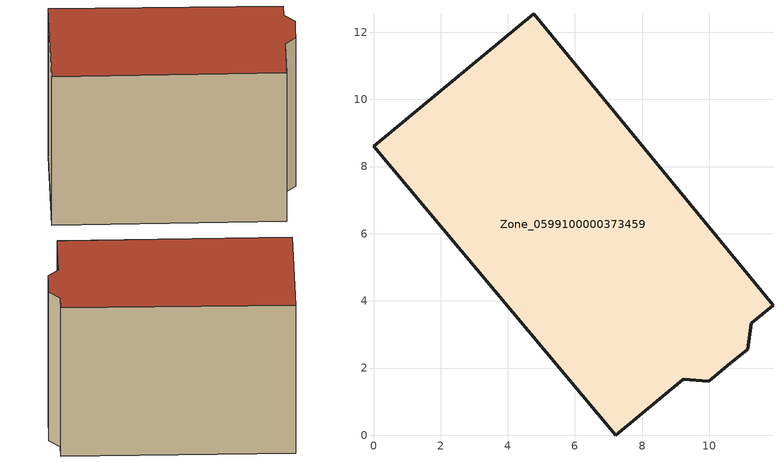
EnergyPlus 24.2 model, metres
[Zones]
Zone_0599100000373459
 floor ground (C_G): 4.77,12.55 11.9,3.87 11.25,3.33 11.15,2.57 10.53,2.07 9.98,1.61 9.23,1.66 7.21,0 0,8.61 z0
 wall outside (C_F): 11.9,3.87 4.77,12.55 0,8.61 7.21,0 9.23,1.66 9.98,1.61 10.53,2.07 11.15,2.57 11.25,3.33 11.9,3.87 z0:8.32
 roof outside (C_R): 10.53,2.07 11.15,2.57 11.25,3.33 11.9,3.87 4.77,12.55 0,8.61 7.21,0 9.23,1.66 9.98,1.61 z8.32
[BUILDING]
Pand.0599100000373459: North Axis=0; Terrain=City; Loads Convergence Tolerance Value=0.04; Temperature Convergence Tolerance Value=0.4; Solar Distribution=FullExterior; Maximum Number of Warmup Days=25; Minimum Number of Warmup Days=1
[Site:Location]
Rotterdam.The.Hague.AP_ZH_NLD Design_Conditions: Latitude=51.96; Longitude=4.45; Time Zone=1; Elevation=-4.5
[SITE:GROUNDTEMPERATURE:BUILDINGSURFACE]
18, 18, 18, 18, 18, 18, 18, 18, 18, 18, 18, 18
[MATERIAL] Thermal Absorptance=0.9; Solar Absorptance=0.7; Visible Absorptance=0.7
Name | Roughness | Thickness | Conductivity | Density | Specific Heat
G.TC.1992-2005 | MediumSmooth | 0.15 | 0.06 | 540 | 1210
F.TC.1992-2005 | Rough | 0.3 | 0.12 | 1920 | 840
R.TC.1992-2005 | MediumRough | 0.2 | 0.08 | 1500 | 1000
[CONSTRUCTION]
C_G: G.TC.1992-2005
C_F: F.TC.1992-2005
C_R: R.TC.1992-2005
[ZONE]
Zone_0599100000373459: Type=1; Multiplier=1; Ceiling Height=Autocalculate; Volume=Autocalculate; Floor Area=autocalculate; Part of Total Floor Area=Yes
[ZONEINFILTRATION:DESIGNFLOWRATE]
Infil_Zone_0599100000373459: Zone or ZoneList or Space or SpaceList=Zone_0599100000373459; Schedule=AlwaysOn; Design Flow Rate Calculation Method=Flow/Area; Flow Rate per Floor Area=0.0015; Constant Term Coefficient=1; Temperature Term Coefficient=0; Velocity Term Coefficient=0; Velocity Squared Term Coefficient=0
[HVACTEMPLATE:ZONE:IDEALLOADSAIRSYSTEM]
Zone_0599100000373459: Maximum Heating Supply Air Temperature=50; Minimum Cooling Supply Air Temperature=13; Maximum Heating Supply Air Humidity Ratio=0.0156; Minimum Cooling Supply Air Humidity Ratio=0.0077; Heating Limit=NoLimit; Cooling Limit=NoLimit; Dehumidification Control Type=ConstantSensibleHeatRatio; Cooling Sensible Heat Ratio=0.7; Dehumidification Setpoint=60; Humidification Control Type=None; Humidification Setpoint=30; Outdoor Air Method=None; Outdoor Air Flow Rate per Person=0.00944; Outdoor Air Flow Rate per Zone Floor Area=0; Outdoor Air Flow Rate per Zone=0; Demand Controlled Ventilation Type=None; Outdoor Air Economizer Type=NoEconomizer; Heat Recovery Type=None; Sensible Heat Recovery Effectiveness=0.7; Latent Heat Recovery Effectiveness=0.65
[ZONECONTROL:THERMOSTAT]
ThermostatControl_Zone_0599100000373459: Zone or ZoneList=Zone_0599100000373459; Control Type Schedule=DualSetpointControlType; Control 1=Thermostat_Zone_0599100000373459; Temperature Difference Between Cutout And Setpoint=0
[THERMOSTATSETPOINT:DUALSETPOINT]
Thermostat_Zone_0599100000373459: Heating Setpoint Temperature Schedule=HeatingSetpoint_Zone_0599100000373459; Cooling Setpoint Temperature Schedule=CoolingSetpoint_Zone_0599100000373459
[SCHEDULE:COMPACT]
HeatingSetpoint_Zone_0599100000373459: Through: 12/31, For: AllDays, Until: 24:00, 21
CoolingSetpoint_Zone_0599100000373459: Through: 12/31, For: AllDays, Until: 24:00, 24
DualSetpointControlType: Through: 12/31, For: AllDays, Until: 24:00, 4
AlwaysOn: Through: 12/31, For: AllDays, Until: 24:00, 1
